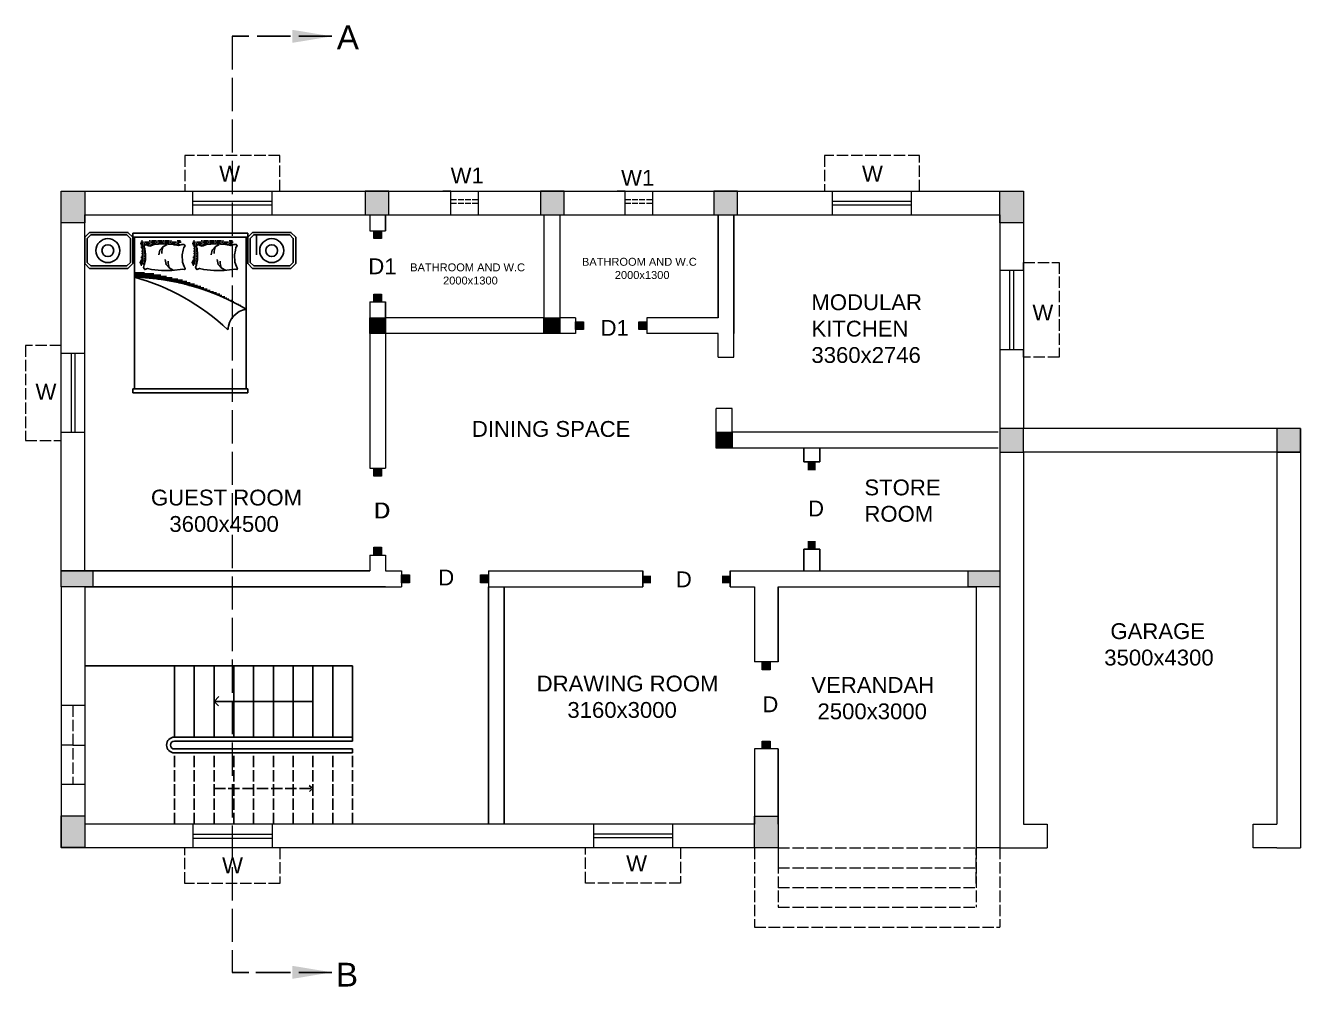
# Model space of a CAD drawing. Header units: millimetres. Extents: x 98839 to 175421, y 74144 to 114536.
# Drawn here: x 98839 to 114949, y 102391 to 114536 of the extents above; entities that cross this region are included whole.
import ezdxf

# ---------------------------------------------------------------- set-up
doc = ezdxf.new("R2010")
doc.units = ezdxf.units.MM
doc.linetypes.add('ACAD_ISO02W100', pattern=[15, 12, -3])
doc.layers.add('staircase', color=1, linetype='Continuous')
doc.styles.get("Standard").update_dxf_attribs({"font": 'Arial.ttf'})
doc.dimstyles.new('ISO-25', dxfattribs={"dimtxt": 2.5, "dimasz": 2.5, "dimexe": 1.25, "dimexo": 0.625, "dimtad": 1, "dimtxsty": 'Standard', "dimcen": 2.5, "dimadec": 0, "dimazin": 0, "dimtfac": 1, "dimtmove": 0, "dimatfit": 3, "dimfxl": 1, "dimarcsym": 0})
pattern_1 = [(360, (-106857.987, -17049.383), (8.010839, 16.021678), [0, -16.021678])]

msp = doc.modelspace()

# ---------------------------------------------------------------- hatches: boundary and pattern name
at = {"lineweight": 0}
h = msp.add_hatch(color=256, dxfattribs=at)
h.dxf.hatch_style = 1
h.paths.add_polyline_path([(99588.93827, 112442.95346), (99288.93827, 112442.95346), (99288.93827, 112042.95346), (99588.93827, 112042.95346)])
h = msp.add_hatch(color=256, dxfattribs=at)
h.dxf.hatch_style = 1
h.paths.add_polyline_path([(103429.78452, 112442.95346), (103129.78452, 112442.95346), (103129.78452, 112142.95346), (103429.78452, 112142.95346)])
h = msp.add_hatch(color=256, dxfattribs=at)
h.dxf.hatch_style = 1
h.paths.add_polyline_path([(105646.67069, 112442.95346), (105346.67069, 112442.95346), (105346.67069, 112142.95346), (105646.67069, 112142.95346)])
h = msp.add_hatch(color=256, dxfattribs=at)
h.dxf.hatch_style = 1
h.paths.add_polyline_path([(107835.39608, 112442.95346), (107535.39608, 112442.95346), (107535.39608, 112142.95346), (107835.39608, 112142.95346)])
h = msp.add_hatch(color=256, dxfattribs=at)
h.dxf.hatch_style = 1
h.paths.add_polyline_path([(111448.93827, 112442.95346), (111148.93827, 112442.95346), (111148.93827, 112042.95346), (111448.93827, 112042.95346)])
h = msp.add_hatch()
h.set_pattern_fill('DOTS', color=256, scale=10.092396, style=0)
h.set_pattern_definition(pattern_1)
h.paths.add_polyline_path([(100803.8824, 111801.88357), (100791.46396, 111820.49536), (100763.52235, 111820.49536), (100723.16229, 111804.9855), (100654.86075, 111817.39333), (100524.46675, 111826.69923), (100415.80515, 111817.39333), (100359.92191, 111798.78155), (100300.93419, 111817.39333), (100285.41115, 111792.57767), (100297.82958, 111764.65999), (100304.0388, 111693.31477), (100304.0388, 111625.07149), (100288.51576, 111563.03217), (100279.20193, 111528.91052), (100294.72497, 111500.99284), (100328.87581, 111516.50269), (100339.10715, 111513.49604), (100354.43101, 111574.7393), (100354.43101, 111642.98258), (100348.22179, 111714.3278), (100335.80335, 111742.24548), (100351.3264, 111767.06114), (100410.31411, 111748.44936), (100466.19735, 111767.06114), (100574.85895, 111776.36704), (100705.25295, 111767.06114), (100773.55449, 111754.65331), (100784.47999, 111758.85184), (100788.35935, 111780.16976)])
h.paths.add_polyline_path([(101463.21444, 111801.88357), (101450.796, 111820.49536), (101422.85438, 111820.49536), (101382.49432, 111804.9855), (101314.19278, 111817.39333), (101183.79878, 111826.69923), (101075.13718, 111817.39333), (101019.25394, 111798.78155), (100960.26623, 111817.39333), (100944.74318, 111792.57767), (100957.16162, 111764.65999), (100963.37084, 111693.31477), (100963.37084, 111625.07149), (100947.84779, 111563.03217), (100938.53396, 111528.91052), (100954.05701, 111500.99284), (100988.20785, 111516.50269), (100998.43918, 111513.49604), (101013.76304, 111574.7393), (101013.76304, 111642.98258), (101007.55383, 111714.3278), (100995.13539, 111742.24548), (101010.65843, 111767.06114), (101069.64615, 111748.44936), (101125.52939, 111767.06114), (101234.19099, 111776.36704), (101364.58499, 111767.06114), (101432.88653, 111754.65331), (101443.81202, 111758.85184), (101447.69139, 111780.16976)])
h = msp.add_hatch(color=256, dxfattribs=at)
h.dxf.hatch_style = 1
h.paths.add_polyline_path([(103338.93827, 111942.95346), (103238.93827, 111942.95346), (103238.93827, 111842.95346), (103338.93827, 111842.95346)])
h = msp.add_hatch()
h.set_pattern_fill('DOTS', color=256, scale=10.092396, style=0)
h.set_pattern_definition(pattern_1)
h.paths.add_polyline_path([(100214.6668, 111425.55759), (100214.6668, 111356.35082, -0.1242730551), (101627.60218, 110952.655, 0.1225632895)])
h = msp.add_hatch(color=256, dxfattribs=at)
h.dxf.hatch_style = 1
h.paths.add_polyline_path([(103338.93827, 111142.95346), (103238.93827, 111142.95346), (103238.93827, 111042.95346), (103338.93827, 111042.95346)])
h = msp.add_hatch(color=256, dxfattribs=at)
h.dxf.hatch_style = 1
h.paths.add_polyline_path([(103388.93827, 110842.95346), (103188.93827, 110842.95346), (103188.93827, 110642.95346), (103388.93827, 110642.95346)])
h = msp.add_hatch(color=256, dxfattribs=at)
h.dxf.hatch_style = 1
h.paths.add_polyline_path([(105588.93827, 110842.95346), (105388.93827, 110842.95346), (105388.93827, 110642.95346), (105588.93827, 110642.95346)])
h = msp.add_hatch(color=256, dxfattribs=at)
h.dxf.hatch_style = 1
h.paths.add_polyline_path([(105888.93827, 110792.95346), (105788.93827, 110792.95346), (105788.93827, 110692.95346), (105888.93827, 110692.95346)])
h = msp.add_hatch(color=256, dxfattribs=at)
h.dxf.hatch_style = 1
h.paths.add_polyline_path([(106688.93827, 110792.95346), (106588.93827, 110792.95346), (106588.93827, 110692.95346), (106688.93827, 110692.95346)])
h = msp.add_hatch(color=256, dxfattribs=at)
h.dxf.hatch_style = 1
h.paths.add_polyline_path([(107766.78206, 109396.09536), (107566.78206, 109396.09536), (107566.78206, 109196.09536), (107766.78206, 109196.09536)])
h = msp.add_hatch(color=256, dxfattribs=at)
h.dxf.hatch_style = 1
h.paths.add_polyline_path([(111448.93827, 109442.95346), (111148.93827, 109442.95346), (111148.93827, 109142.95346), (111448.93827, 109142.95346)])
h = msp.add_hatch(color=256, dxfattribs=at)
h.dxf.hatch_style = 1
h.paths.add_polyline_path([(114948.93827, 109442.95346), (114648.93827, 109442.95346), (114648.93827, 109142.95346), (114948.93827, 109142.95346)])
h = msp.add_hatch(color=256, dxfattribs=at)
h.dxf.hatch_style = 1
h.paths.add_polyline_path([(103338.93827, 108942.95346), (103238.93827, 108942.95346), (103238.93827, 108842.95346), (103338.93827, 108842.95346)])
h = msp.add_hatch(color=256, dxfattribs=at)
h.dxf.hatch_style = 1
h.paths.add_polyline_path([(108823.3322, 109014.8624), (108723.3322, 109014.8624), (108723.3322, 108914.8624), (108823.3322, 108914.8624)])
h = msp.add_hatch(color=256, dxfattribs=at)
h.dxf.hatch_style = 1
h.paths.add_polyline_path([(103338.93827, 107942.95346), (103238.93827, 107942.95346), (103238.93827, 107842.95346), (103338.93827, 107842.95346)])
h = msp.add_hatch(color=256, dxfattribs=at)
h.dxf.hatch_style = 1
h.paths.add_polyline_path([(108823.3322, 108020.14888), (108723.3322, 108020.14888), (108723.3322, 107920.14888), (108823.3322, 107920.14888)])
h = msp.add_hatch(color=256, dxfattribs=at)
h.dxf.hatch_style = 1
h.paths.add_polyline_path([(99288.93827, 107642.95346), (99288.93827, 107442.95346), (99688.93827, 107442.95346), (99688.93827, 107642.95346)])
h = msp.add_hatch(color=256, dxfattribs=at)
h.dxf.hatch_style = 1
h.paths.add_polyline_path([(110748.93827, 107642.95346), (110748.93827, 107442.95346), (111148.93827, 107442.95346), (111148.93827, 107642.95346)])
h = msp.add_hatch(color=256, dxfattribs=at)
h.dxf.hatch_style = 1
h.paths.add_polyline_path([(103688.93827, 107592.95346), (103588.93827, 107592.95346), (103588.93827, 107492.95346), (103688.93827, 107492.95346)])
h = msp.add_hatch(color=256, dxfattribs=at)
h.dxf.hatch_style = 1
h.paths.add_polyline_path([(104688.93827, 107592.95346), (104588.93827, 107592.95346), (104588.93827, 107492.95346), (104688.93827, 107492.95346)])
h = msp.add_hatch(color=256, dxfattribs=at)
h.dxf.hatch_style = 1
h.paths.add_polyline_path([(106740.63653, 107585.5032), (106640.63653, 107585.5032), (106640.63653, 107485.5032), (106740.63653, 107485.5032)])
h = msp.add_hatch(color=256, dxfattribs=at)
h.dxf.hatch_style = 1
h.paths.add_polyline_path([(107737.96034, 107585.5032), (107637.96034, 107585.5032), (107637.96034, 107485.5032), (107737.96034, 107485.5032)])
h = msp.add_hatch(color=256, dxfattribs=at)
h.dxf.hatch_style = 1
h.paths.add_polyline_path([(108248.93827, 106492.95346), (108148.93827, 106492.95346), (108148.93827, 106392.95346), (108248.93827, 106392.95346)])
h = msp.add_hatch(color=256, dxfattribs=at)
h.dxf.hatch_style = 1
h.paths.add_polyline_path([(108248.93827, 105492.95346), (108148.93827, 105492.95346), (108148.93827, 105392.95346), (108248.93827, 105392.95346)])
h = msp.add_hatch(color=256, dxfattribs=at)
h.dxf.hatch_style = 1
h.paths.add_polyline_path([(99588.93827, 104547.19377), (99288.93827, 104547.19377), (99288.93827, 104147.19377), (99588.93827, 104147.19377)])
h = msp.add_hatch(color=256, dxfattribs=at)
h.dxf.hatch_style = 1
h.paths.add_polyline_path([(108348.93827, 104542.95346), (108048.93827, 104542.95346), (108048.93827, 104142.95346), (108348.93827, 104142.95346)])

# ---------------------------------------------------------------- linework, layer by layer
at = {"color": 5, "linetype": 'ACAD_ISO02W100', "lineweight": 0, "ltscale": 35}
msp.add_line((101450.50748, 114399.33001), (101450.50748, 102570.51967), dxfattribs=at)
at = {"linetype": 'ACAD_ISO02W100', "lineweight": 0}
for p, q in [((100953.93827, 112892.95346), (100853.93827, 112892.95346)), ((109033.93827, 112892.95346), (108933.93827, 112892.95346)), ((100953.93827, 112317.95346), (101953.93827, 112317.95346)), ((104213.93827, 112442.95346), (104113.93827, 112442.95346)), ((106413.93827, 112442.95346), (106313.93827, 112442.95346)), ((109033.93827, 112317.95346), (110033.93827, 112317.95346)), ((100953.93827, 112267.95346), (101953.93827, 112267.95346)), ((109033.93827, 112267.95346), (110033.93827, 112267.95346)), ((111448.93827, 111442.95346), (111448.93827, 111542.95346)), ((111273.93827, 111442.95346), (111273.93827, 110442.95346)), ((111323.93827, 111442.95346), (111323.93827, 110442.95346)), ((111448.93827, 111442.95346), (111448.93827, 111452.95346)), ((99288.93827, 110392.95346), (99288.93827, 110492.95346)), ((99288.93827, 110392.95346), (99288.93827, 110402.95346)), ((99413.93827, 110392.95346), (99413.93827, 109392.95346)), ((99463.93827, 110392.95346), (99463.93827, 109392.95346)), ((111448.93827, 110342.95346), (111448.93827, 110442.95346)), ((111898.93827, 110442.95346), (111898.93827, 110342.95346)), ((98838.93827, 109392.95346), (98838.93827, 109292.95346)), ((99288.93827, 109292.95346), (99288.93827, 109392.95346)), ((100953.93827, 104317.95346), (101953.93827, 104317.95346)), ((100953.93827, 104267.95346), (101953.93827, 104267.95346)), ((106014.26162, 104322.85153), (107014.26162, 104322.85153)), ((106014.26162, 104272.85153), (107014.26162, 104272.85153)), ((105914.26162, 104147.85153), (106014.26162, 104147.85153)), ((107014.26162, 104147.85153), (107114.26162, 104147.85153)), ((108348.93827, 104142.95346), (108348.93827, 103892.95346)), ((100953.93827, 103692.95346), (100853.93827, 103692.95346))]:
    msp.add_line(p, q, dxfattribs=at)
at = {"linetype": 'ACAD_ISO02W100', "lineweight": 0, "ltscale": 12}
for p, q in [((100853.93827, 112892.95346), (100853.93827, 112442.95346)), ((102053.93827, 112892.95346), (100953.93827, 112892.95346)), ((102053.93827, 112442.95346), (102053.93827, 112892.95346)), ((108933.93827, 112892.95346), (108933.93827, 112442.95346)), ((110133.93827, 112892.95346), (109033.93827, 112892.95346)), ((110133.93827, 112442.95346), (110133.93827, 112892.95346)), ((111448.93827, 111542.95346), (111898.93827, 111542.95346)), ((111898.93827, 111542.95346), (111898.93827, 110442.95346)), ((99288.93827, 110492.95346), (98838.93827, 110492.95346)), ((98838.93827, 110492.95346), (98838.93827, 109392.95346)), ((111898.93827, 110342.95346), (111448.93827, 110342.95346)), ((98838.93827, 109292.95346), (99288.93827, 109292.95346)), ((99438.93827, 105942.95346), (99438.93827, 104942.95346)), ((100853.93827, 103692.95346), (100853.93827, 104142.95346)), ((102053.93827, 104142.95346), (102053.93827, 103692.95346)), ((105914.26162, 103697.85153), (105914.26162, 104147.85153)), ((107114.26162, 104147.85153), (107114.26162, 103697.85153)), ((108048.93827, 104142.95346), (108048.93827, 103142.95346)), ((108348.93827, 104142.95346), (108348.93827, 103692.95346)), ((108348.93827, 104142.95346), (110848.93827, 104142.95346)), ((108348.93827, 104142.95346), (108348.93827, 103392.95346)), ((110848.93827, 103692.95346), (110848.93827, 104142.95346)), ((110848.93827, 104142.95346), (110848.93827, 103392.95346)), ((111148.93827, 104142.95346), (111148.93827, 103142.95346)), ((108348.93827, 103892.95346), (110848.93827, 103892.95346)), ((102053.93827, 103692.95346), (100953.93827, 103692.95346)), ((107114.26162, 103697.85153), (106014.26162, 103697.85153)), ((108348.93827, 103642.95346), (110848.93827, 103642.95346)), ((108348.93827, 103392.95346), (110848.93827, 103392.95346)), ((108048.93827, 103142.95346), (111148.93827, 103142.95346))]:
    msp.add_line(p, q, dxfattribs=at)
at = {"lineweight": 0}
for p, q in [((99288.93827, 112442.95346), (103388.93827, 112442.95346)), ((99288.93827, 107442.95346), (99288.93827, 112442.95346)), ((100953.93827, 112142.95346), (100953.93827, 112442.95346)), ((101953.93827, 112142.95346), (101953.93827, 112442.95346)), ((103388.93827, 112442.95346), (105588.93827, 112442.95346)), ((104213.93827, 112142.95346), (104213.93827, 112442.95346)), ((104563.93827, 112142.95346), (104563.93827, 112442.95346)), ((105588.93827, 112442.95346), (107788.93827, 112442.95346)), ((106413.93827, 112142.95346), (106413.93827, 112442.95346)), ((106763.93827, 112142.95346), (106763.93827, 112442.95346)), ((107788.93827, 112442.95346), (111448.93827, 112442.95346)), ((109033.93827, 112142.95346), (109033.93827, 112442.95346)), ((110033.93827, 112142.95346), (110033.93827, 112442.95346)), ((111448.93827, 112442.95346), (111448.93827, 109442.95346)), ((99588.93827, 112142.95346), (103188.93827, 112142.95346)), ((99588.93827, 107642.95346), (99588.93827, 112142.95346)), ((103188.93827, 112142.95346), (103188.93827, 111942.95346)), ((103388.93827, 112142.95346), (103388.93827, 111942.95346)), ((103388.93827, 112142.95346), (105388.93827, 112142.95346)), ((103388.93827, 111942.95346), (103388.93827, 112142.95346)), ((105388.93827, 112142.95346), (105388.93827, 110842.95346)), ((105588.93827, 112142.95346), (105588.93827, 110842.95346)), ((105588.93827, 112142.95346), (107588.93827, 112142.95346)), ((107588.93827, 112142.95346), (107588.93827, 110842.95346)), ((107588.93827, 110842.95346), (107588.93827, 112142.95346)), ((107788.93827, 112142.95346), (107788.93827, 110642.95346)), ((107788.93827, 112142.95346), (111148.93827, 112142.95346)), ((107788.93827, 110342.95346), (107788.93827, 112142.95346)), ((111148.93827, 112142.95346), (111148.93827, 108542.95346)), ((103188.93827, 111942.95346), (103388.93827, 111942.95346)), ((111148.93827, 111442.95346), (111448.93827, 111442.95346)), ((103188.93827, 111042.95346), (103188.93827, 108942.95346)), ((103188.93827, 111042.95346), (103388.93827, 111042.95346)), ((103388.93827, 111042.95346), (103388.93827, 110842.95346)), ((103388.93827, 110842.95346), (103388.93827, 111042.95346)), ((105388.93827, 110842.95346), (103388.93827, 110842.95346)), ((105788.93827, 110842.95346), (105588.93827, 110842.95346)), ((105788.93827, 110842.95346), (105788.93827, 110642.95346)), ((107588.93827, 110842.95346), (106688.93827, 110842.95346)), ((106688.93827, 110842.95346), (106688.93827, 110642.95346)), ((103388.93827, 110642.95346), (103388.93827, 108942.95346)), ((105588.93827, 110642.95346), (103388.93827, 110642.95346)), ((105788.93827, 110642.95346), (105588.93827, 110642.95346)), ((107588.93827, 110642.95346), (106688.93827, 110642.95346)), ((107588.93827, 110342.95346), (107588.93827, 110642.95346)), ((99588.93827, 110392.95346), (99288.93827, 110392.95346)), ((111148.93827, 110442.95346), (111448.93827, 110442.95346)), ((107588.93827, 110342.95346), (107788.93827, 110342.95346)), ((107566.78206, 109196.09536), (107566.78206, 109696.09536)), ((107766.78206, 109696.09536), (107566.78206, 109696.09536)), ((107766.78206, 109396.09536), (107766.78206, 109696.09536)), ((99588.93827, 109392.95346), (99288.93827, 109392.95346)), ((111126.78206, 109396.09536), (107766.78206, 109396.09536)), ((114948.93827, 109442.95346), (111448.93827, 109442.95346)), ((114648.93827, 109442.95346), (114648.93827, 104442.95346)), ((114948.93827, 109442.95346), (114948.93827, 104142.95346)), ((111126.78206, 109196.09536), (107566.78206, 109196.09536)), ((111448.93827, 109142.95346), (111448.93827, 108342.95346)), ((114948.93827, 109142.95346), (111448.93827, 109142.95346)), ((111448.93827, 109142.95346), (111448.93827, 104442.95346)), ((103188.93827, 108942.95346), (103388.93827, 108942.95346)), ((111448.93827, 108342.95346), (111448.93827, 104442.95346)), ((103188.93827, 107842.95346), (103188.93827, 107642.95346)), ((103188.93827, 107842.95346), (103388.93827, 107842.95346)), ((103388.93827, 107842.95346), (103388.93827, 107642.95346)), ((99588.93827, 107642.95346), (99288.93827, 107642.95346)), ((103188.93827, 107642.95346), (99588.93827, 107642.95346)), ((99588.93827, 107642.95346), (103188.93827, 107642.95346)), ((103388.93827, 107642.95346), (103588.93827, 107642.95346)), ((103588.93827, 107642.95346), (103588.93827, 107442.95346)), ((104688.93827, 107642.95346), (106640.63653, 107642.95346)), ((104688.93827, 107642.95346), (104688.93827, 107442.95346)), ((107740.63653, 107642.95346), (108348.93827, 107642.95346)), ((108348.93827, 107642.95346), (111148.93827, 107642.95346)), ((111148.93827, 107642.95346), (111148.93827, 104142.95346)), ((99288.93827, 107442.95346), (99288.93827, 104142.95346)), ((103388.93827, 107442.95346), (99588.93827, 107442.95346)), ((99588.93827, 107442.95346), (103588.93827, 107442.95346)), ((99588.93827, 107442.95346), (99588.93827, 104442.95346)), ((104688.93827, 107442.95346), (106640.63653, 107442.95346)), ((107740.63653, 107442.95346), (107748.93827, 107442.95346)), ((107748.93827, 107442.95346), (108048.93827, 107442.95346)), ((108048.93827, 107442.95346), (108048.93827, 106492.95346)), ((108348.93827, 107442.95346), (108348.93827, 106492.95346)), ((108348.93827, 107442.95346), (110848.93827, 107442.95346)), ((108348.93827, 106492.95346), (108348.93827, 107442.95346)), ((108348.93827, 106492.95346), (108348.93827, 107430.61087)), ((110848.93827, 107442.95346), (110848.93827, 104442.95346)), ((110848.93827, 107430.61087), (110848.93827, 104442.95346)), ((108348.93827, 106492.95346), (108048.93827, 106492.95346)), ((99588.93827, 105942.95346), (99288.93827, 105942.95346)), ((108048.93827, 105392.95346), (108048.93827, 104442.95346)), ((108348.93827, 105392.95346), (108048.93827, 105392.95346)), ((108348.93827, 105392.95346), (108348.93827, 104442.95346)), ((108348.93827, 104442.95346), (108348.93827, 105392.95346)), ((108348.93827, 104442.95346), (108348.93827, 105392.95346)), ((99588.93827, 104942.95346), (99288.93827, 104942.95346)), ((107748.93827, 104442.95346), (99588.93827, 104442.95346)), ((99588.93827, 104442.95346), (99588.93827, 104142.95346)), ((100953.93827, 104442.95346), (100953.93827, 104142.95346)), ((101953.93827, 104442.95346), (101953.93827, 104142.95346)), ((106014.26162, 104447.85153), (106014.26162, 104147.85153)), ((107014.26162, 104447.85153), (107014.26162, 104147.85153)), ((108048.93827, 104442.95346), (107748.93827, 104442.95346)), ((108348.93827, 104442.95346), (108348.93827, 104142.95346)), ((110848.93827, 104442.95346), (110848.93827, 104142.95346)), ((111448.93827, 104442.95346), (111748.93827, 104442.95346)), ((111748.93827, 104442.95346), (111748.93827, 104142.95346)), ((114348.93827, 104142.95346), (114348.93827, 104442.95346)), ((114348.93827, 104442.95346), (114648.93827, 104442.95346)), ((108348.93827, 104142.95346), (99288.93827, 104142.95346)), ((108348.93827, 104142.95346), (108048.93827, 104142.95346)), ((111148.93827, 104142.95346), (110848.93827, 104142.95346)), ((111148.93827, 104142.95346), (111448.93827, 104142.95346)), ((111448.93827, 104142.95346), (111748.93827, 104142.95346)), ((114648.93827, 104142.95346), (114348.93827, 104142.95346)), ((114648.93827, 104142.95346), (114948.93827, 104142.95346))]:
    msp.add_line(p, q, dxfattribs=at)
at = {"linetype": 'ACAD_ISO02W100', "lineweight": 0, "ltscale": 6}
for p, q in [((104213.93827, 112337.95346), (104563.93827, 112337.95346)), ((104213.93827, 112292.95346), (104563.93827, 112292.95346)), ((106413.93827, 112337.95346), (106763.93827, 112337.95346)), ((106413.93827, 112292.95346), (106763.93827, 112292.95346))]:
    msp.add_line(p, q, dxfattribs=at)
for p, q in [((101647.78697, 111911.43258), (100194.482, 111911.43258)), ((100194.482, 111860.9706), (100194.482, 111911.43258)), ((101647.78697, 111860.9706), (100194.482, 111860.9706)), ((100214.6668, 109943.41544), (100214.6668, 111860.9706)), ((101627.60218, 111860.9706), (101627.60218, 109943.41544)), ((101647.78697, 111911.43258), (101647.78697, 111860.9706)), ((101756.36142, 111890.15436), (101756.36142, 111637.84447)), ((101647.78697, 109943.41544), (100194.482, 109943.41544)), ((100194.482, 109892.95346), (100194.482, 109943.41544)), ((101647.78697, 109892.95346), (100194.482, 109892.95346)), ((101647.78697, 109943.41544), (101647.78697, 109892.95346))]:
    msp.add_line(p, q)
at = {"color": 7}
for p, q in [((108674.5285, 109196.09536), (108674.5285, 109020.14888)), ((108874.5285, 109196.09536), (108874.5285, 109020.14888)), ((108674.5285, 109020.14888), (108874.5285, 109020.14888)), ((108674.5285, 107920.14888), (108674.5285, 107642.95346)), ((108674.5285, 107920.14888), (108874.5285, 107920.14888)), ((108874.5285, 107920.14888), (108874.5285, 107642.95346)), ((106640.63653, 107642.95346), (106640.63653, 107442.95346)), ((107740.63653, 107642.95346), (107740.63653, 107442.95346)), ((104688.93827, 107442.95346), (104688.93827, 104442.95346)), ((104888.93827, 107442.95346), (104888.93827, 104442.95346))]:
    msp.add_line(p, q, dxfattribs=at)
at = {"color": 3}
msp.add_line((102470.93827, 105992.95346), (101220.93827, 105992.95346), dxfattribs=at)
at = {"linetype": 'ACAD_ISO02W100', "lineweight": 0, "ltscale": 0.5}
for q in [(99288.93827, 105442.95346), (99588.93827, 105442.95346)]:
    msp.add_line((99438.93827, 105442.95346), q, dxfattribs=at)
at = {"color": 3, "linetype": 'ACAD_ISO02W100', "ltscale": 12}
for p, q in [((101220.93827, 104892.95346), (102470.93827, 104892.95346)), ((102470.93827, 104892.95346), (102424.71706, 104930.52389)), ((102470.93827, 104892.95346), (102427.04657, 104857.31689))]:
    msp.add_line(p, q, dxfattribs=at)
at = {"linetype": 'ACAD_ISO02W100', "lineweight": 0, "ltscale": 15}
msp.add_line((106014.26162, 103697.85153), (105914.26162, 103697.85153), dxfattribs=at)
at = {"lineweight": 0}
for points in [[(99288.93827, 112442.95346), (99588.93827, 112442.95346), (99588.93827, 112042.95346), (99288.93827, 112042.95346)], [(103129.78452, 112142.95346), (103429.78452, 112142.95346), (103429.78452, 112442.95346), (103129.78452, 112442.95346)], [(105346.67069, 112142.95346), (105646.67069, 112142.95346), (105646.67069, 112442.95346), (105346.67069, 112442.95346)], [(107535.39608, 112142.95346), (107835.39608, 112142.95346), (107835.39608, 112442.95346), (107535.39608, 112442.95346)], [(111148.93827, 112442.95346), (111448.93827, 112442.95346), (111448.93827, 112042.95346), (111148.93827, 112042.95346)], [(103238.93827, 111942.95346), (103338.93827, 111942.95346), (103338.93827, 111842.95346), (103238.93827, 111842.95346)], [(103238.93827, 111142.95346), (103338.93827, 111142.95346), (103338.93827, 111042.95346), (103238.93827, 111042.95346)], [(103188.93827, 110842.95346), (103388.93827, 110842.95346), (103388.93827, 110642.95346), (103188.93827, 110642.95346)], [(105388.93827, 110842.95346), (105588.93827, 110842.95346), (105588.93827, 110642.95346), (105388.93827, 110642.95346)], [(105788.93827, 110792.95346), (105888.93827, 110792.95346), (105888.93827, 110692.95346), (105788.93827, 110692.95346)], [(106588.93827, 110792.95346), (106688.93827, 110792.95346), (106688.93827, 110692.95346), (106588.93827, 110692.95346)], [(107566.78206, 109396.09536), (107766.78206, 109396.09536), (107766.78206, 109196.09536), (107566.78206, 109196.09536)], [(111148.93827, 109142.95346), (111448.93827, 109142.95346), (111448.93827, 109442.95346), (111148.93827, 109442.95346)], [(114648.93827, 109142.95346), (114948.93827, 109142.95346), (114948.93827, 109442.95346), (114648.93827, 109442.95346)], [(103238.93827, 108942.95346), (103338.93827, 108942.95346), (103338.93827, 108842.95346), (103238.93827, 108842.95346)], [(103238.93827, 107942.95346), (103338.93827, 107942.95346), (103338.93827, 107842.95346), (103238.93827, 107842.95346)], [(99688.93827, 107642.95346), (99688.93827, 107442.95346), (99288.93827, 107442.95346), (99288.93827, 107642.95346)], [(111148.93827, 107642.95346), (111148.93827, 107442.95346), (110748.93827, 107442.95346), (110748.93827, 107642.95346)], [(103588.93827, 107592.95346), (103688.93827, 107592.95346), (103688.93827, 107492.95346), (103588.93827, 107492.95346)], [(104588.93827, 107592.95346), (104688.93827, 107592.95346), (104688.93827, 107492.95346), (104588.93827, 107492.95346)], [(108148.93827, 106492.95346), (108248.93827, 106492.95346), (108248.93827, 106392.95346), (108148.93827, 106392.95346)], [(108148.93827, 105492.95346), (108248.93827, 105492.95346), (108248.93827, 105392.95346), (108148.93827, 105392.95346)], [(99288.93827, 104547.19377), (99588.93827, 104547.19377), (99588.93827, 104147.19377), (99288.93827, 104147.19377)], [(108048.93827, 104542.95346), (108348.93827, 104542.95346), (108348.93827, 104142.95346), (108048.93827, 104142.95346)]]:
    msp.add_lwpolyline(points, close=True, dxfattribs=at)
for points in [[(99649.49264, 111467.36717), (100133.92763, 111467.36717), (100194.482, 111527.92154), (100194.482, 111860.9706), (100133.92763, 111921.52497), (99649.49264, 111921.52497), (99588.93827, 111860.9706), (99588.93827, 111527.92154)], [(99664.63124, 111497.64436), (100118.78904, 111497.64436), (100164.20482, 111543.06014), (100164.20482, 111845.83201), (100118.78904, 111891.24779), (99664.63124, 111891.24779), (99619.21546, 111845.83201), (99619.21546, 111543.06014)], [(101708.34134, 111467.36717), (102192.77633, 111467.36717), (102253.3307, 111527.92154), (102253.3307, 111860.9706), (102192.77633, 111921.52497), (101708.34134, 111921.52497), (101647.78697, 111860.9706), (101647.78697, 111527.92154)], [(101723.47993, 111497.64436), (102177.63773, 111497.64436), (102223.05351, 111543.06014), (102223.05351, 111845.83201), (102177.63773, 111891.24779), (101723.47993, 111891.24779), (101678.06415, 111845.83201), (101678.06415, 111543.06014)]]:
    msp.add_lwpolyline(points, close=True)
for points in [[(100410.31411, 111748.44936), (100351.3264, 111767.06114), (100335.80335, 111742.24548), (100348.22179, 111714.3278), (100354.43101, 111642.98258), (100354.43101, 111574.7393), (100338.90796, 111512.69998), (100329.59413, 111478.57833), (100345.11718, 111450.66065), (100379.26802, 111466.1705), (100432.04651, 111450.66065), (100559.3359, 111441.35476), (100689.72977, 111441.35476), (100826.33299, 111456.86461), (100851.17, 111450.66065), (100857.37922, 111466.1705), (100844.96078, 111490.98616), (100823.22838, 111546.82162), (100820.12377, 111639.88056), (100832.54221, 111695.71593), (100838.75156, 111729.83757), (100854.27461, 111751.55138), (100841.85617, 111770.16317), (100813.91455, 111770.16317), (100773.55449, 111754.65331), (100705.25295, 111767.06114), (100574.85895, 111776.36704), (100466.19735, 111767.06114), (100410.31411, 111748.44936)], [(100627.63745, 111770.16317), (100574.85895, 111739.14346), (100537.6035, 111698.81795), (100525.18507, 111636.77862)], [(100574.85895, 111736.04152), (100562.44051, 111686.41003), (100562.44051, 111655.39041)], [(101069.64615, 111748.44936), (101010.65843, 111767.06114), (100995.13539, 111742.24548), (101007.55383, 111714.3278), (101013.76304, 111642.98258), (101013.76304, 111574.7393), (100998.24, 111512.69998), (100988.92617, 111478.57833), (101004.44922, 111450.66065), (101038.60005, 111466.1705), (101091.37855, 111450.66065), (101218.66794, 111441.35476), (101349.06181, 111441.35476), (101485.66503, 111456.86461), (101510.50203, 111450.66065), (101516.71125, 111466.1705), (101504.29282, 111490.98616), (101482.56042, 111546.82162), (101479.45581, 111639.88056), (101491.87424, 111695.71593), (101498.0836, 111729.83757), (101513.60664, 111751.55138), (101501.18821, 111770.16317), (101473.24659, 111770.16317), (101432.88653, 111754.65331), (101364.58499, 111767.06114), (101234.19099, 111776.36704), (101125.52939, 111767.06114), (101069.64615, 111748.44936)], [(101286.96948, 111770.16317), (101234.19099, 111739.14346), (101196.93554, 111698.81795), (101184.5171, 111636.77862)], [(101234.19099, 111736.04152), (101221.77255, 111686.41003), (101221.77255, 111655.39041)], [(100705.25282, 111444.45669), (100652.47432, 111475.4764), (100615.21888, 111515.80191), (100602.80044, 111577.84124)], [(100652.47432, 111478.57833), (100640.05589, 111528.20983), (100640.05589, 111559.22945)], [(101364.58485, 111444.45669), (101311.80636, 111475.4764), (101274.55091, 111515.80191), (101262.13247, 111577.84124)], [(101311.80636, 111478.57833), (101299.38792, 111528.20983), (101299.38792, 111559.22945)]]:
    msp.add_lwpolyline(points)
for points in [[(111148.93827, 109442.95346), (111148.93827, 108342.95346)], [(111148.93827, 108342.95346), (111148.93827, 104142.95346)]]:
    msp.add_lwpolyline(points, dxfattribs=at)
at = {"color": 3}
msp.add_lwpolyline([(101275.62226, 105939.44132), (101220.93827, 105992.95346), (101282.21921, 106055.57638)], dxfattribs=at)
for centre, radius in [((99879.60803, 111691.37112), 151.38593), ((101949.74616, 111691.37112), 151.38593), ((99879.60803, 111691.37112), 75.00259), ((101949.74616, 111691.37112), 75.00259)]:
    msp.add_circle(centre, radius)
for centre, radius, start, end in [((100121.56207, 108355.99945), 3001.79561, 59.886598915, 88.222609283), ((99483.48448, 108679.31071), 2775.09843, 46.436671284, 74.723359598), ((101678.45669, 110674.32096), 282.94172, 100.354320754, 176.786172072)]:
    msp.add_arc(centre, radius, start, end)
at = {"layer": 'staircase'}
for p, q in [((100720.93827, 106442.95346), (99588.88343, 106442.95346)), ((100720.93827, 106442.95346), (100720.93827, 105542.95346)), ((100720.93827, 106442.95346), (102970.93827, 106442.95346)), ((100970.93827, 106442.95346), (100970.93827, 105542.95346)), ((101220.93827, 106442.95346), (101220.93827, 105542.95346)), ((101470.93827, 106442.95346), (101470.93827, 105542.95346)), ((101720.93827, 106442.95346), (101720.93827, 105542.95346)), ((101970.93827, 106442.95346), (101970.93827, 105542.95346)), ((102220.93827, 106442.95346), (102220.93827, 105542.95346)), ((102470.93827, 106442.95346), (102470.93827, 105542.95346)), ((102720.93827, 106442.95346), (102720.93827, 105542.95346)), ((102970.93827, 106442.95346), (102970.93827, 105542.95346)), ((102970.93827, 105542.95346), (100720.93827, 105542.95346)), ((102970.93827, 105492.95346), (102970.93827, 105542.95346)), ((102970.93827, 105492.95346), (100720.93827, 105492.95346)), ((102970.93827, 105392.95346), (100720.93827, 105392.95346)), ((102970.93827, 105392.95346), (102970.93827, 105342.95346)), ((102970.93827, 105342.95346), (100720.93827, 105342.95346))]:
    msp.add_line(p, q, dxfattribs=at)
at = {"layer": 'staircase', "linetype": 'ACAD_ISO02W100', "ltscale": 12}
for p, q in [((100720.93827, 104442.95346), (100720.93827, 105342.95346)), ((100970.93827, 104442.95346), (100970.93827, 105342.95346)), ((101220.93827, 104442.95346), (101220.93827, 105342.95346)), ((101470.93827, 104442.95346), (101470.93827, 105342.95346)), ((101720.93827, 104442.95346), (101720.93827, 105342.95346)), ((101970.93827, 104442.95346), (101970.93827, 105342.95346)), ((102220.93827, 104442.95346), (102220.93827, 105342.95346)), ((102470.93827, 104442.95346), (102470.93827, 105342.95346)), ((102720.93827, 104442.95346), (102720.93827, 105342.95346)), ((102970.93827, 104442.95346), (102970.93827, 105342.95346))]:
    msp.add_line(p, q, dxfattribs=at)
at = {"layer": 'staircase'}
for radius in [100, 50]:
    msp.add_arc((100720.93827, 105442.95346), radius, 90, 270, dxfattribs=at)

# ---------------------------------------------------------------- texts
at = {"attachment_point": 1}
for s, width, heights, insert, char_height in [('A', 2102.6069868, [0], (102772.58294, 114536.27126), 300), ('W', 2102.6069868, [0], (101286.64154, 112763.42174), 200), ('W1', 2102.6069868, [0], (104210.73492, 112741.26388), 200), ('W1', 2102.6069868, [0], (106364.35644, 112711.41432), 200), ('W', 2102.6069868, [0], (109408.48246, 112763.87686), 200), ('D1', 2102.6069868, [0], (103170.66904, 111592.9496), 200), (' {\\H0.76923x;BATHROOM AND W.C\\P            2000x1300}', 2102.6069868, [0], (103649.2371, 111529.82689), 130), (' {\\H0.76923x;BATHROOM AND W.C\\P            2000x1300}', 2102.6069868, [0], (105819.2371, 111599.82689), 130), ('MODULAR KITCHEN\\P3360x2746', 2102.6069868, [0], (108769.2371, 111138.96751), 200), ('W', 2102.6069868, [0], (111561.67003, 111009.29604), 200), ('D1', 2102.6069868, [0], (106105.67656, 110814.37466), 200), ('W', 2102.6069868, [0], (98965.4701, 110008.07534), 200), ('DINING SPACE\\P   ', 2102.6069868, [0], (104479.2371, 109537.72149), 200), ('STORE\\PROOM\\P   ', 2102.6069868, [0], (109438.81785, 108798.54536), 200), ('GUEST ROOM\\P   3600x4500', 2102.6069868, [0], (100424.09339, 108670.35766), 200), ('D', 2102.6069868, [0], (103239.45631, 108507.79328), 200), ('D', 2102.6069868, [0], (103247.09397, 108507.95014), 200), ('D', 2102.6069868, [0], (108726.85747, 108532.56677), 200), ('D', 2102.6069868, [0], (104054.27692, 107660.41055), 200), ('D', 2102.6069868, [0], (107055.98104, 107636.9627), 200), (' GARAGE\\P3500x4300', 2102.6069868, [0], (112469.2371, 106982.08711), 200), ('DRAWING ROOM\\P     3160x3000', 2407.7685721, [743.82744], (105297.74694, 106319.95303), 200), ('VERANDAH\\P 2500x3000', 2102.6069868, [0], (108768.535, 106302.44861), 200), ('D', 2102.6069868, [0], (108149.45631, 106057.79328), 200), ('W', 2102.6069868, [0], (101323.08173, 104023.02841), 200), ('W', 2102.6069868, [0], (106428.4966, 104047.78953), 200), ('B', 2102.6069868, [0], (102761.36858, 102691.4455), 300)]:
    msp.add_mtext_dynamic_manual_height_columns(s, width=width, gutter_width=7783.76116, heights=heights, dxfattribs=dict(at, insert=insert, char_height=char_height))

# ---------------------------------------------------------------- leaders
at = {"color": 5, "linetype": 'ACAD_ISO02W100', "lineweight": 0, "ltscale": 35}
for points in [[(102711.29676, 114399.33001), (101450.50748, 114399.33001)], [(102711.29676, 102570.51967), (101450.50748, 102570.51967)]]:
    msp.add_leader(points, dimstyle='ISO-25', override={"dimasz": 500}, dxfattribs=at)
at = {"linetype": 'ACAD_ISO02W100', "lineweight": 0, "ltscale": 35}
msp.add_leader([(102168.43446, 102570.51967), (101450.50748, 102570.51967)], dimstyle='ISO-25', dxfattribs=at)

doc.saveas('drawing.dxf')
